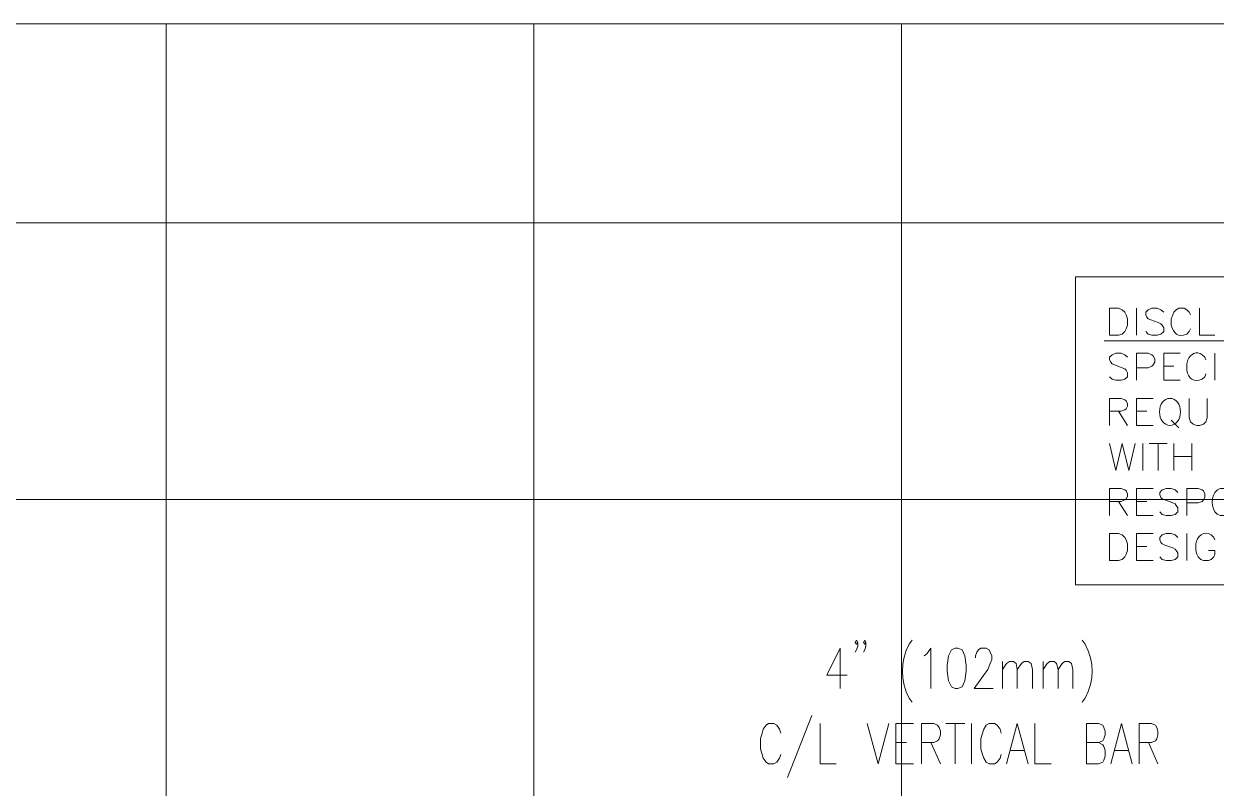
# Model space of a CAD drawing. Header units: millimetres. Extents: x 0 to 216, y 0 to 279.
# Drawn here: x 99.6 to 169.6, y 234.5 to 279.4 of the extents above; entities that cross this region are included whole.
import ezdxf

# ---------------------------------------------------------------- set-up
doc = ezdxf.new("R2010")
doc.units = ezdxf.units.MM
doc.layers.add('C00-00-00', color=7, linetype='Continuous')

msp = doc.modelspace()

# ---------------------------------------------------------------- linework, layer by layer
at = {"layer": 'C00-00-00', "lineweight": 0}
for points in [[(215.9, 279.4), (0, 279.4)], [(107.95, 0), (107.95, 279.4)], [(129.54, 0), (129.54, 279.4)], [(151.13, 0), (151.13, 279.4)], [(17.018, 267.716), (198.12, 267.716)], [(164.930667, 262.6995), (164.930667, 261.112)], [(166.518167, 262.466667), (166.348833, 262.614833), (166.137167, 262.6995), (165.819667, 262.6995), (165.608, 262.614833), (165.459833, 262.466667), (165.459833, 262.3185), (165.523333, 262.170333), (165.608, 262.085667), (165.756167, 262.022167), (166.200667, 261.852833), (166.348833, 261.789333), (166.4335, 261.704667), (166.518167, 261.5565), (166.518167, 261.323667), (166.348833, 261.1755), (166.137167, 261.112), (165.819667, 261.112), (165.608, 261.1755), (165.459833, 261.323667)], [(168.0845, 262.3185), (168.021, 262.466667), (167.872833, 262.614833), (167.724667, 262.6995), (167.407167, 262.6995), (167.259, 262.614833), (167.110833, 262.466667), (167.047333, 262.3185), (166.962667, 262.085667), (166.962667, 261.704667), (167.017012, 261.536642), (167.084292, 261.388969), (167.16653, 261.266027), (167.265747, 261.172193), (167.383964, 261.111845), (167.523203, 261.089362), (167.685486, 261.109121), (167.872833, 261.1755), (168.021, 261.323667), (168.0845, 261.493)], [(168.613667, 262.6995), (168.613667, 261.112), (169.523833, 261.112)], [(163.025667, 260.7945), (186.922833, 260.7945)], [(164.4015, 259.820833), (164.232167, 259.969), (164.0205, 260.053667), (163.703, 260.053667), (163.491333, 259.969), (163.343167, 259.820833), (163.343167, 259.672667), (163.406667, 259.5245), (163.491333, 259.439833), (163.6395, 259.376333), (164.084, 259.207), (164.232167, 259.1435), (164.316833, 259.058833), (164.4015, 258.910667), (164.4015, 258.677833), (164.232167, 258.529667), (164.0205, 258.466167), (163.703, 258.466167), (163.491333, 258.529667), (163.343167, 258.677833)], [(164.930667, 258.466167), (164.930667, 260.053667), (165.608, 260.053667), (165.819667, 259.969), (165.904333, 259.9055), (165.989, 259.736167), (165.989, 259.5245), (165.904333, 259.376333), (165.819667, 259.291667), (165.608, 259.207), (164.930667, 259.207)], [(166.518167, 258.466167), (166.518167, 260.053667), (167.491833, 260.053667)], [(168.994667, 259.672667), (168.931167, 259.820833), (168.783, 259.969), (168.653003, 260.040652), (168.525593, 260.073907), (168.40293, 260.072436), (168.287171, 260.039908), (168.180473, 259.979997), (168.084996, 259.896372), (168.002897, 259.792705), (167.936333, 259.672667), (167.872833, 259.439833), (167.872833, 259.058833), (167.918699, 258.886786), (167.985232, 258.738274), (168.071798, 258.616659), (168.177766, 258.525301), (168.302502, 258.467562), (168.445375, 258.446802), (168.605752, 258.466384), (168.783, 258.529667), (168.931167, 258.677833), (168.994667, 258.847167)], [(169.523833, 260.053667), (169.523833, 258.466167)], [(166.518167, 259.291667), (167.110833, 259.291667)], [(166.518167, 258.466167), (167.491833, 258.466167)], [(163.343167, 255.820333), (163.343167, 257.407833), (164.0205, 257.407833), (164.232167, 257.323167), (164.316833, 257.259667), (164.4015, 257.090333), (164.4015, 256.942167), (164.316833, 256.794), (164.232167, 256.7305), (164.0205, 256.645833), (163.343167, 256.645833)], [(164.930667, 255.820333), (164.930667, 257.407833), (165.904333, 257.407833)], [(168.021, 257.407833), (168.021, 256.264833), (168.0845, 256.032), (168.253833, 255.883833), (168.4655, 255.820333), (168.613667, 255.820333), (168.8465, 255.883833), (168.994667, 256.032), (169.079333, 256.264833), (169.079333, 257.407833)], [(163.872333, 256.645833), (164.4015, 255.820333)], [(164.930667, 256.645833), (165.523333, 256.645833)], [(164.930667, 255.820333), (165.904333, 255.820333)], [(166.962667, 256.116667), (167.407167, 255.672167)], [(163.343167, 254.762), (163.703, 253.1745), (164.084, 254.762), (164.465, 253.1745), (164.846, 254.762)], [(165.2905, 254.762), (165.2905, 253.1745)], [(165.6715, 254.762), (166.729833, 254.762)], [(166.200667, 254.762), (166.200667, 253.1745)], [(167.110833, 254.762), (167.110833, 253.1745)], [(168.169167, 254.762), (168.169167, 253.1745)], [(167.110833, 254), (168.169167, 254)], [(163.343167, 250.528667), (163.343167, 252.116167), (164.0205, 252.116167), (164.232167, 252.0315), (164.316833, 251.968), (164.4015, 251.798667), (164.4015, 251.6505), (164.316833, 251.502333), (164.232167, 251.438833), (164.0205, 251.354167), (163.343167, 251.354167)], [(164.930667, 250.528667), (164.930667, 252.116167), (165.904333, 252.116167)], [(167.343667, 251.883333), (167.1955, 252.0315), (166.962667, 252.116167), (166.666333, 252.116167), (166.4335, 252.0315), (166.285333, 251.883333), (166.285333, 251.735167), (166.348833, 251.587), (166.4335, 251.502333), (166.581667, 251.438833), (167.047333, 251.2695), (167.1955, 251.206), (167.259, 251.121333), (167.343667, 250.973167), (167.343667, 250.740333), (167.1955, 250.592167), (166.962667, 250.528667), (166.666333, 250.528667), (166.4335, 250.592167), (166.285333, 250.740333)], [(167.872833, 250.528667), (167.872833, 252.116167), (168.550167, 252.116167), (168.783, 252.0315), (168.8465, 251.968), (168.931167, 251.798667), (168.931167, 251.587), (168.8465, 251.438833), (168.783, 251.354167), (168.550167, 251.2695), (167.872833, 251.2695)], [(215.9, 251.46), (0, 251.46)], [(163.872333, 251.354167), (164.4015, 250.528667)], [(164.930667, 251.354167), (165.523333, 251.354167)], [(164.930667, 250.528667), (165.904333, 250.528667)], [(164.930667, 247.882833), (164.930667, 249.470333), (165.904333, 249.470333)], [(167.343667, 249.2375), (167.1955, 249.385667), (166.962667, 249.470333), (166.666333, 249.470333), (166.4335, 249.385667), (166.285333, 249.2375), (166.285333, 249.089333), (166.348833, 248.941167), (166.4335, 248.8565), (166.581667, 248.793), (167.047333, 248.623667), (167.1955, 248.560167), (167.259, 248.4755), (167.343667, 248.327333), (167.343667, 248.0945), (167.1955, 247.946333), (166.962667, 247.882833), (166.666333, 247.882833), (166.4335, 247.946333), (166.285333, 248.0945)], [(167.872833, 249.470333), (167.872833, 247.882833)], [(169.523833, 249.089333), (169.460333, 249.2375), (169.312167, 249.385667), (169.150415, 249.469294), (168.993741, 249.49403), (168.846459, 249.467925), (168.712885, 249.399028), (168.597337, 249.295388), (168.504129, 249.165054), (168.437578, 249.016075), (168.402, 248.8565), (168.402, 248.4755), (168.4655, 248.263833), (168.550167, 248.0945), (168.698333, 247.946333), (168.8465, 247.882833), (169.142833, 247.882833), (169.312167, 247.946333), (169.460333, 248.0945), (169.523833, 248.263833), (169.523833, 248.4755), (169.142833, 248.4755)], [(164.930667, 248.708333), (165.523333, 248.708333)], [(164.930667, 247.882833), (165.904333, 247.882833)], [(148.568833, 243.078), (148.484167, 242.972167), (148.3995, 243.078), (148.484167, 243.205), (148.568833, 243.078), (148.568833, 242.845167), (148.484167, 242.6335), (148.3995, 242.5065)], [(149.0345, 243.078), (148.971, 242.972167), (148.886333, 243.078), (148.971, 243.205), (149.0345, 243.078), (149.0345, 242.845167), (148.971, 242.6335), (148.886333, 242.5065)], [(151.743833, 243.205), (151.5745, 242.972167), (151.402864, 242.597994), (151.279523, 242.204263), (151.204848, 241.79751), (151.179212, 241.38427), (151.202988, 240.97108), (151.276546, 240.564475), (151.400259, 240.170992), (151.5745, 239.797167), (151.743833, 239.564333)], [(161.7345, 243.205), (161.903833, 242.972167), (162.08337, 242.571645), (162.212404, 242.174051), (162.290538, 241.778441), (162.317377, 241.383873), (162.292523, 240.989404), (162.215579, 240.594092), (162.086148, 240.196993), (161.903833, 239.797167), (161.7345, 239.564333)], [(147.531667, 242.739333), (146.7485, 241.151833), (147.933833, 241.151833)], [(147.531667, 242.739333), (147.531667, 240.368667)], [(152.4635, 242.294833), (152.611667, 242.400667), (152.8445, 242.739333), (152.8445, 240.368667)], [(155.469167, 242.167833), (155.469167, 242.294833), (155.553833, 242.5065), (155.6385, 242.6335), (155.786667, 242.739333), (156.104167, 242.739333), (156.2735, 242.6335), (156.337, 242.5065), (156.421667, 242.294833), (156.421667, 242.062), (156.337, 241.829167), (156.188833, 241.4905), (155.3845, 240.368667), (156.506333, 240.368667)], [(157.056667, 241.956167), (157.056667, 240.368667)], [(157.056667, 241.4905), (157.2895, 241.829167), (157.458833, 241.956167), (157.691667, 241.956167), (157.861, 241.829167), (157.9245, 241.4905), (157.9245, 240.368667)], [(157.9245, 241.4905), (158.1785, 241.829167), (158.326667, 241.956167), (158.5595, 241.956167), (158.728833, 241.829167), (158.8135, 241.4905), (158.8135, 240.368667)], [(159.4485, 241.956167), (159.4485, 240.368667)], [(159.4485, 241.4905), (159.681333, 241.829167), (159.8295, 241.956167), (160.0835, 241.956167), (160.231667, 241.829167), (160.316333, 241.4905), (160.316333, 240.368667)], [(160.316333, 241.4905), (160.549167, 241.829167), (160.7185, 241.956167), (160.951333, 241.956167), (161.0995, 241.829167), (161.184167, 241.4905), (161.184167, 240.368667)], [(145.8595, 238.781167), (144.441333, 235.1405)], [(144.039167, 237.744), (143.9545, 237.976833), (143.806333, 238.209667), (143.637, 238.3155), (143.3195, 238.3155), (143.171333, 238.209667), (143.002, 237.976833), (142.9385, 237.744), (142.853833, 237.405333), (142.853833, 236.833833), (142.9385, 236.495167), (143.002, 236.2835), (143.171333, 236.050667), (143.3195, 235.944833), (143.637, 235.944833), (143.806333, 236.050667), (143.9545, 236.2835), (144.039167, 236.495167)], [(146.346333, 238.3155), (146.346333, 235.944833), (147.298833, 235.944833)], [(149.119167, 238.3155), (149.754167, 235.944833), (150.389167, 238.3155)], [(150.791333, 235.944833), (150.791333, 238.3155), (151.8285, 238.3155)], [(152.294167, 235.944833), (152.294167, 238.3155), (153.013833, 238.3155), (153.246667, 238.209667), (153.331333, 238.082667), (153.416, 237.871), (153.416, 237.638167), (153.331333, 237.405333), (153.246667, 237.2995), (153.013833, 237.193667), (152.294167, 237.193667)], [(153.7335, 238.3155), (154.834167, 238.3155)], [(154.283833, 238.3155), (154.283833, 235.944833)], [(155.236333, 238.3155), (155.236333, 235.944833)], [(156.972, 237.744), (156.9085, 237.976833), (156.739167, 238.209667), (156.591, 238.3155), (156.2735, 238.3155), (156.104167, 238.209667), (155.956, 237.976833), (155.871333, 237.744), (155.786667, 237.405333), (155.786667, 236.833833), (155.871333, 236.495167), (155.956, 236.2835), (156.104167, 236.050667), (156.2735, 235.944833), (156.591, 235.944833), (156.739167, 236.050667), (156.9085, 236.2835), (156.972, 236.495167)], [(157.2895, 235.944833), (157.9245, 238.3155), (158.5595, 235.944833)], [(158.961667, 238.3155), (158.961667, 235.944833), (159.914167, 235.944833)], [(161.9885, 235.944833), (161.9885, 238.3155), (162.687, 238.3155), (162.941, 238.209667), (163.0045, 238.082667), (163.089167, 237.871), (163.089167, 237.638167), (163.0045, 237.405333), (162.941, 237.2995), (162.687, 237.193667), (161.9885, 237.193667)], [(163.406667, 235.944833), (164.041667, 238.3155), (164.676667, 235.944833)], [(165.078833, 235.944833), (165.078833, 238.3155), (165.7985, 238.3155), (166.031333, 238.209667), (166.116, 238.082667), (166.1795, 237.871), (166.1795, 237.638167), (166.116, 237.405333), (166.031333, 237.2995), (165.7985, 237.193667), (165.078833, 237.193667)], [(150.791333, 237.193667), (151.426333, 237.193667)], [(152.8445, 237.193667), (153.416, 235.944833)], [(157.5435, 236.728), (158.326667, 236.728)], [(162.687, 237.193667), (162.941, 237.066667), (163.0045, 236.960833), (163.089167, 236.728), (163.089167, 236.389333), (163.0045, 236.1565), (162.941, 236.050667), (162.687, 235.944833), (161.9885, 235.944833)], [(163.6395, 236.728), (164.443833, 236.728)], [(165.629167, 237.193667), (166.1795, 235.944833)], [(150.791333, 235.944833), (151.8285, 235.944833)]]:
    msp.add_lwpolyline(points, dxfattribs=at)
for points in [[(161.332333, 264.541), (198.12, 264.541), (198.12, 246.464667), (161.332333, 246.464667)], [(163.343167, 261.112), (163.343167, 262.6995), (163.872333, 262.6995), (164.084, 262.614833), (164.232167, 262.466667), (164.316833, 262.3185), (164.4015, 262.085667), (164.4015, 261.704667), (164.316833, 261.493), (164.232167, 261.323667), (164.084, 261.1755), (163.872333, 261.112)], [(169.841333, 252.116167), (169.672, 252.0315), (169.523833, 251.883333), (169.440285, 251.712625), (169.387259, 251.519118), (169.367099, 251.314407), (169.382149, 251.110089), (169.434753, 250.917759), (169.527256, 250.749015), (169.662002, 250.615452), (169.841333, 250.528667), (170.137667, 250.528667), (170.285833, 250.592167), (170.434, 250.740333), (170.518667, 250.909667), (170.582167, 251.121333), (170.582167, 251.502333), (170.518667, 251.735167), (170.434, 251.883333), (170.285833, 252.0315), (170.137667, 252.116167)], [(163.343167, 247.882833), (163.343167, 249.470333), (163.872333, 249.470333), (164.084, 249.385667), (164.232167, 249.2375), (164.316833, 249.089333), (164.4015, 248.8565), (164.4015, 248.4755), (164.316833, 248.263833), (164.232167, 248.0945), (164.084, 247.946333), (163.872333, 247.882833)], [(154.283833, 242.739333), (154.051, 242.6335), (153.881667, 242.294833), (153.797, 241.723333), (153.797, 241.384667), (153.881667, 240.813167), (154.051, 240.4745), (154.283833, 240.368667), (154.432, 240.368667), (154.686, 240.4745), (154.834167, 240.813167), (154.918833, 241.384667), (154.918833, 241.723333), (154.834167, 242.294833), (154.686, 242.6335), (154.432, 242.739333)]]:
    msp.add_lwpolyline(points, close=True, dxfattribs=at)
msp.add_ellipse((166.888247, 256.614083), major_axis=(0, 0.79375), ratio=0.776452, start_param=0, end_param=6.283185, dxfattribs=at)

doc.saveas('drawing.dxf')
